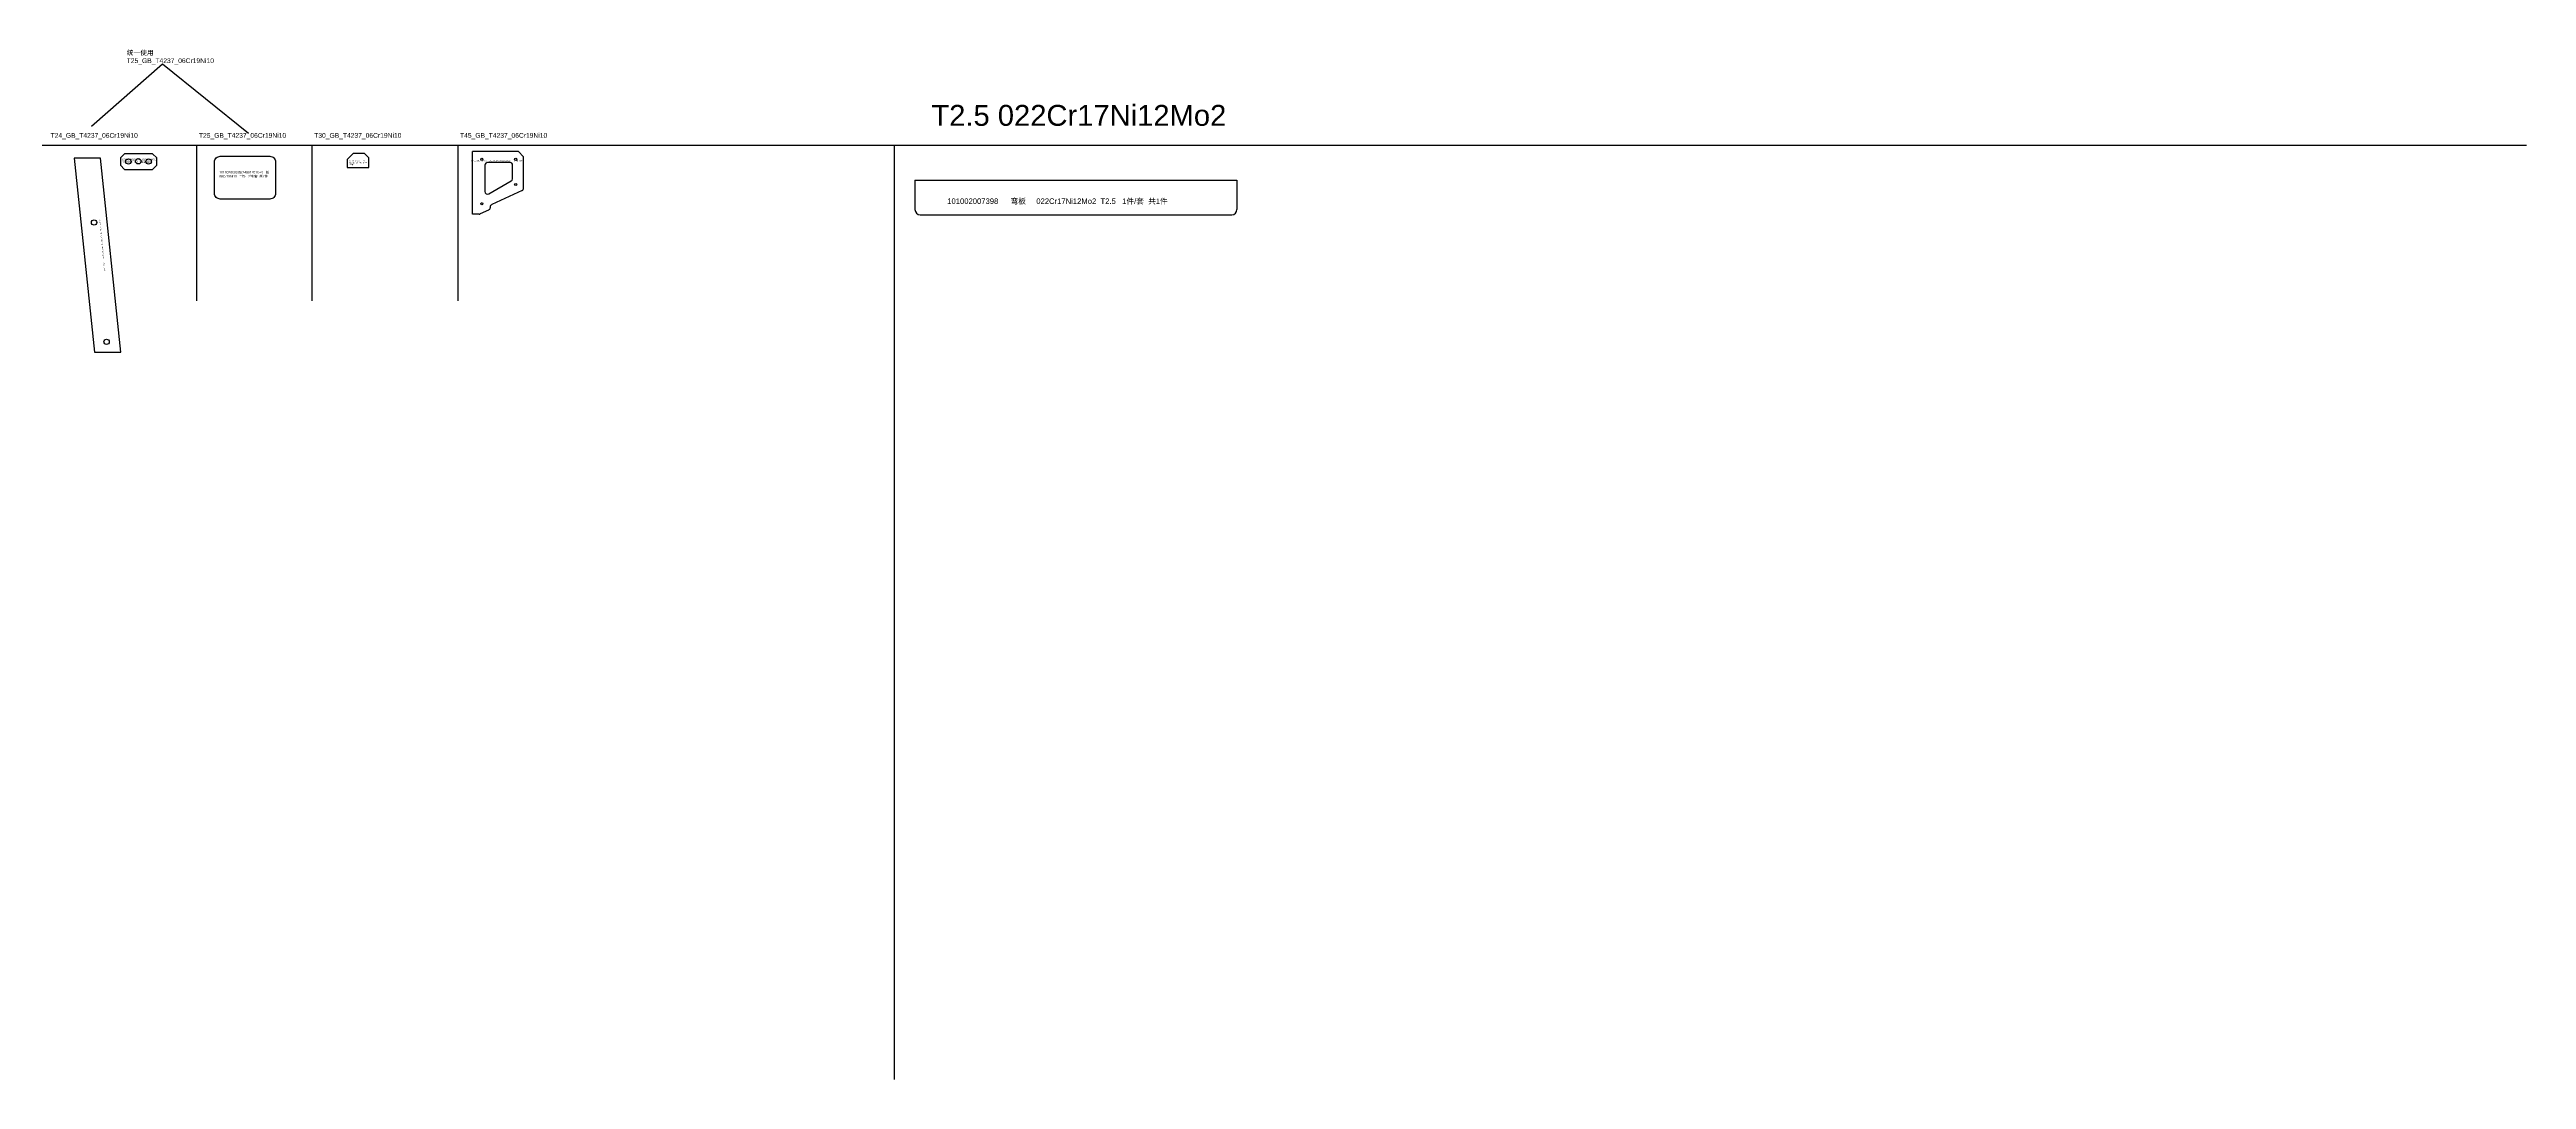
# Model space of a CAD drawing. Extents: x -15495 to 21573, y -5484 to 3275.
# Drawn here: x 16826 to 21573, y 799 to 2773 of the extents above; entities that cross this region are included whole.
import ezdxf

# ---------------------------------------------------------------- set-up
doc = ezdxf.new("R2010")
doc.units = 0
doc.header["$MEASUREMENT"] = 0
doc.layers.get('0').update_dxf_attribs({"linetype": 'CONTINUOUS'})
doc.layers.add('粗实线', color=7, linetype='CONTINUOUS')
doc.styles.get("Standard").update_dxf_attribs({"font": 'arial.ttf'})

# ---------------------------------------------------------------- blocks, each defined once
blk = doc.blocks.new('1303000031909_块_1010020040')
at = {"color": 7, "linetype": 'CONTINUOUS'}
for p, q in [((1075122.5, 1289602.3), (1075114.5, 1289594.3)), ((1075114.5, 1289594.3), (1075114.5, 1289580.3)), ((1075114.5, 1289580.3), (1075122.5, 1289572.3)), ((1075176.1, 1289602.3), (1075122.5, 1289602.3)), ((1075176.1, 1289602.3), (1075122.5, 1289602.3)), ((1075122.5, 1289572.3), (1075176.1, 1289572.3)), ((1075184.1, 1289594.3), (1075176.1, 1289602.3)), ((1075176.1, 1289572.3), (1075184.1, 1289580.3)), ((1075184.1, 1289580.3), (1075184.1, 1289594.3))]:
    blk.add_line(p, q, dxfattribs=at)
for centre in [(1075130, 1289587.5), (1075148.9, 1289587.9), (1075168.6, 1289587.5)]:
    blk.add_circle(centre, 5.1, dxfattribs=at)
at = {"color": 3, "insert": (1075117.9, 1289592.9), "char_height": 2.94, "width": 65.668, "attachment_point": 1}
blk.add_mtext('1303000031909 {\\fSimSun|b0|i0|c134|p54;块 }101002004061  06Cr19Ni10 T24   2{\\fSimSun|b0|i0|c134|p54;件}/{\\fSimSun|b0|i0|c134|p54;套}  {\\fSimSun|b0|i0|c134|p54;共2件}', dxfattribs=at)
blk = doc.blocks.new('101002007398_弯板_022CR17NI1')
at = {"color": 7, "linetype": 'CONTINUOUS'}
for p, q in [((-631.4, 2064.9), (-631.4, 2008.5)), ((-631.4, 2064.9), (-14.4, 2064.9)), ((-14.4, 2064.9), (-14.4, 2008.5)), ((-621.4, 1998.5), (-24.4, 1998.5))]:
    blk.add_line(p, q, dxfattribs=at)
for centre, start, end in [((-621.4, 2008.5), 180, 270), ((-24.4, 2008.5), 270, 0)]:
    blk.add_arc(centre, 10, start, end, dxfattribs=at)
at = {"color": 3, "insert": (-569.6, 2029.9), "char_height": 10.5, "width": 429.382, "attachment_point": 1}
blk.add_mtext('101002007398{\\fSimSun|b0|i0|c134|p2;   弯板  } 022Cr17Ni12Mo2  T2.5   1{\\fSimSun|b0|i0|c134|p2;件}/{\\fSimSun|b0|i0|c134|p2;套}  {\\fSimSun|b0|i0|c134|p2;共1件}', dxfattribs=at)
blk = doc.blocks.new('10100200335_248012010-4___')
blk.add_lwpolyline([(28348.4, 27555.9), (28348.4, 27615.9, -0.414214), (28359.4, 27626.9), (28454.4, 27626.9, -0.414214), (28465.4, 27615.9), (28465.4, 27555.9, -0.414214), (28454.4, 27544.9), (28359.4, 27544.9, -0.414214)], format="xyb", close=True)
at = {"color": 3, "insert": (28357.5, 27598.4), "char_height": 4.536, "width": 107.353, "attachment_point": 1}
blk.add_mtext('101002000335(248012010-4)   {\\fSimSun|b0|i0|c134|p2;板}  06Cr19Ni10   T25   2{\\fSimSun|b0|i0|c134|p2;件}/{\\fSimSun|b0|i0|c134|p2;套}  {\\fSimSun|b0|i0|c134|p2;共2件}', dxfattribs=at)
blk = doc.blocks.new('101002001305-1___板')
at = {"color": 7, "linetype": 'CONTINUOUS'}
for p, q in [((56216.5, 2135.2), (56205.5, 2124.2)), ((56205.5, 2124.2), (56205.5, 2108.7)), ((56205.5, 2108.7), (56246.5, 2108.7)), ((56238.5, 2135.2), (56216.5, 2135.2)), ((56246.5, 2127.2), (56238.5, 2135.2)), ((56246.5, 2108.7), (56246.5, 2127.2))]:
    blk.add_line(p, q, dxfattribs=at)
at = {"color": 3, "insert": (56209.5, 2122.4), "char_height": 2.1, "width": 36.872, "attachment_point": 1}
blk.add_mtext('101002001305-1{\\fSimSun|b0|i0|c134|p54;   板  }    06Cr19Ni10   T30   2{\\fSimSun|b0|i0|c134|p54;件}/{\\fSimSun|b0|i0|c134|p54;套}  {\\fSimSun|b0|i0|c134|p54;共2件}', dxfattribs=at)

msp = doc.modelspace()

# ---------------------------------------------------------------- linework, layer by layer
for p, q in [((16905.73462, 2625.54371), (17041.87408, 2745.51003)), ((17041.87408, 2745.51003), (17206.76052, 2612.696)), ((18444.60454, 2589.60046), (18444.60454, 799.41883))]:
    msp.add_line(p, q)
at = {"color": 1}
for p, q in [((-15495.45919, 2589.60046), (21572.91335, 2589.60046)), ((17107.52713, 2589.60046), (17107.52713, 2290.99702)), ((17328.45715, 2589.60046), (17328.45715, 2290.99702)), ((17607.9737, 2589.60046), (17607.9737, 2290.99702))]:
    msp.add_line(p, q, dxfattribs=at)
at = {"color": 7, "linetype": 'CONTINUOUS'}
for p, q in [((16872.81673, 2564.66256), (16911.91551, 2192.66256)), ((16923.09215, 2564.66256), (16872.81673, 2564.66256)), ((16962.19092, 2192.66256), (16923.09215, 2564.66256)), ((16911.91551, 2192.66256), (16962.19092, 2192.66256))]:
    msp.add_line(p, q, dxfattribs=at)
for centre in [(16910.9243, 2441.26256), (16934.96585, 2212.52252)]:
    msp.add_circle(centre, 5.1, dxfattribs=at)
at = {"layer": '粗实线', "linetype": 'CONTINUOUS'}
for p, q in [((17724.10402, 2577.12326), (17636.10402, 2577.12326)), ((17636.10402, 2457.12326), (17636.10402, 2577.12326)), ((17734.10402, 2567.12326), (17724.10402, 2577.12326)), ((17734.10402, 2507.2021), (17734.10402, 2567.12326)), ((17660.10402, 2551.12326), (17660.10402, 2500.64473)), ((17708.10402, 2556.12326), (17665.10402, 2556.12326)), ((17667.57751, 2496.29941), (17710.57751, 2520.77633)), ((17713.10402, 2525.12166), (17713.10402, 2551.12326)), ((17670.10402, 2470.98771), (17670.10402, 2469.63476)), ((17731.21711, 2502.67056), (17672.99092, 2475.51925)), ((17648.99554, 2457.12326), (17636.10402, 2457.12326)), ((17667.21711, 2465.10323), (17651.10863, 2457.59172))]:
    msp.add_line(p, q, dxfattribs=at)
for centre in [(17654.10402, 2562.12326), (17719.10402, 2562.12326), (17719.10402, 2514.12326), (17654.10402, 2477.12326)]:
    msp.add_circle(centre, 2.1, dxfattribs=at)
for centre, start, end in [((17665.10402, 2551.12326), 90, 180), ((17708.10402, 2551.12326), 0, 90), ((17708.10402, 2525.12166), 299.64986351, 0), ((17665.10402, 2500.64473), 180, 299.64986351), ((17665.10402, 2469.63476), 295, 0), ((17675.10402, 2470.98771), 115, 180), ((17729.10402, 2507.2021), 295, 0), ((17648.99554, 2462.12326), 270, 295)]:
    msp.add_arc(centre, 5, start, end, dxfattribs=at)

# ---------------------------------------------------------------- block references
at = {"color": 1}
for name, p in [('1303000031909_块_1010020040', (-1058153.17989, -1287029.45632)), ('10100200335_248012010-4___', (-11206.62409, -25058.74283)), ('101002001305-1___板', (-38809.15976, 437.96799))]:
    msp.add_blockref(name, p, dxfattribs=at)
msp.add_blockref('101002007398_弯板_022CR17NI1', (19115.74475, 457.45025))

# ---------------------------------------------------------------- texts
at = {"color": 1, "attachment_point": 1}
for s, insert, char_height, width in [('{\\fSimSun|b0|i0|c134|p2;统一使用}T25_GB_T4237_06Cr19Ni10', (16973.56697, 2771.18903), 9.2, 161.3719509), ('T2.5 022Cr17Ni12Mo2', (18515.75823, 2666.51409), 39.9975148, 586.3220902), ('T24_GB_T4237_06Cr19Ni10', (16827.62766, 2612.696), 9.2, 161.3719509), ('T25_GB_T4237_06Cr19Ni10', (17111.90541, 2612.696), 9.2, 161.3719509), ('T30_GB_T4237_06Cr19Ni10', (17332.83543, 2612.696), 9.2, 161.3719509), ('T45_GB_T4237_06Cr19Ni10', (17612.35198, 2612.696), 9.2, 161.3719509)]:
    msp.add_mtext(s, dxfattribs=dict(at, insert=insert, char_height=char_height, width=width))
at = {"insert": (17732.11458, 2560.50448), "char_height": 1.8, "width": 120.3204555, "attachment_point": 3}
msp.add_mtext('{\\C2;\\c2092017;T45_06Cr19Ni10_GB_T4237__1303000031965 \\fSimSun|b0|i0|c134|p54;板 \\fArial|b0|i0|c0|p34;101002014591-2         1\\fSimSun|b0|i0|c134|p54;件\\fArial|b0|i0|c0|p34;/\\fSimSun|b0|i0|c134|p54;套\\fArial|b0|i0|c0|p34;   \\fSimSun|b0|i0|c134|p54;共\\fArial|b0|i0|c0|p34;1\\fSimSun|b0|i0|c134|p54;件}', dxfattribs=at)
at = {"insert": (16932.04028, 2348.98835), "char_height": 1.8, "width": 120.3204555, "attachment_point": 3, "rotation": 275.19871508}
msp.add_mtext('{\\C2;\\c2092017;T24_06Cr19Ni10_GB_T4237__1303000012331 \\fSimSun|b0|i0|c134|p54;弯板 \\fArial|b0|i0|c0|p34;101002008138          2\\fSimSun|b0|i0|c134|p54;件\\fArial|b0|i0|c0|p34;/\\fSimSun|b0|i0|c134|p54;套\\fArial|b0|i0|c0|p34;   \\fSimSun|b0|i0|c134|p54;共\\fArial|b0|i0|c0|p34;2\\fSimSun|b0|i0|c134|p54;件}', dxfattribs=at)

doc.saveas('drawing.dxf')
